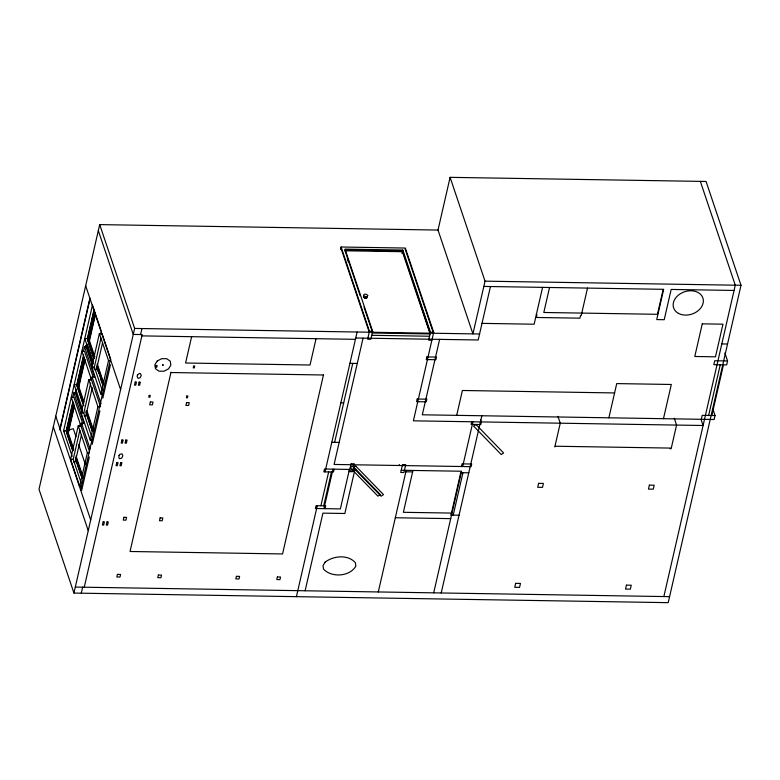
<?xml version="1.0" encoding="UTF-8"?>
<svg xmlns="http://www.w3.org/2000/svg" width="780" height="780" viewBox="0 0 780 780"><rect width="100%" height="100%" fill="white"/><g stroke="black" fill="none" stroke-linecap="round" stroke-linejoin="round"><path stroke-width="1.17" d="M438.009 230.061L99.704 224.611L39 489.265L73.934 593.073L668.207 602.657L741 285.285L706.066 181.467L450.099 177.343L438.009 230.061L472.943 333.879L485.033 281.161L450.099 177.343M59.982 428.707L89.895 298.301M59.953 429.994L90.148 298.34M72.179 456.261L63.609 430.804L92.518 304.873M64.389 431.096L64.243 431.75L63.755 430.306M72.803 397.507L73.876 392.808L75.523 392.837L82.066 412.259M83.382 351.37L84.464 346.671L86.102 346.7L92.264 364.981M72.949 450.772L66.251 430.843L72.862 401.993M83.909 405.746L76.83 384.706L83.713 354.695M94.117 358.498L87.409 338.569L94.029 309.719M66.797 429.409L72.784 403.289M74.968 393.783L76.04 389.103M82.553 402.665L76.83 385.651L83.372 357.152M85.546 347.646L86.093 345.277L87.077 345.286L87.34 344.136L93.161 361.413M87.682 338.325L91.231 322.891M91.767 320.512L93.678 312.205M73.369 402.226L66.641 431.574L72.793 449.855M83.684 357.26L77.22 385.437L83.372 403.718M94.536 309.952L87.808 339.3L93.961 357.581M66.973 432.959L73.778 403.299M84.357 357.162L77.552 386.822L78.868 386.841L83.909 401.817M88.14 340.685L88.403 339.534L87.409 339.514M67.382 432.237L73.651 404.918M77.961 386.1L84.503 357.601M88.549 339.963L94.809 312.653M69.137 427.518L74.022 406.204M78.361 387.27L80.262 378.982M80.808 376.613L84.337 361.228M89.222 339.914L91.123 331.627M91.669 329.257L92.752 324.529M93.298 322.159L94.926 315.052M68.289 432.978L74.548 405.707M78.868 386.841L85.127 359.57M95.433 314.623L89.456 340.704L94.877 356.831M81.432 486.349L79.677 486.32L70.57 459.264L78.244 425.792L80.886 425.831L89.603 451.756M92.011 440.212L90.256 440.183L81.149 413.127L88.832 379.655L91.465 379.694L100.191 405.619M103.477 394.085L100.835 394.046L91.738 366.99L99.411 333.518L102.043 333.557L110.77 359.492M79.706 426.212L80.233 423.901L71.292 397.332L73.924 397.371L82.865 423.94M90.285 380.075L90.811 377.764L81.871 351.195L84.503 351.234L93.073 376.701M100.864 333.938L101.4 331.627M81.169 482.976L73.203 459.303L79.823 430.453M80.886 425.831L81.49 423.199L84.123 423.248L73.876 392.808M91.757 436.839L83.791 413.166L90.665 383.156M91.465 379.694L92.069 377.062L94.702 377.11L84.464 346.671M93.97 368.784L100.99 338.179M81.432 434.986L75.241 461.974L73.476 461.955M92.284 387.67L85.819 415.847L84.064 415.818M102.59 342.712L96.398 369.71L94.643 369.681M79.677 486.32L87.35 452.848L78.244 425.792M90.256 440.183L97.929 406.712L88.832 379.655M100.835 394.046L108.517 360.575L99.411 333.518M80.545 489.811L110.458 359.404M81.646 490.464L89.32 456.992M92.225 444.327L99.898 410.855M102.804 398.19L110.487 364.718M73.934 593.073L134.638 328.429L99.704 224.611M81.266 593.19L82.641 587.184M140.585 334.552L141.97 328.546M84.25 587.213L142.194 334.571L133.263 334.435L98.319 230.617M323.524 374.731L282.565 553.946L130.036 551.489L170.995 372.274M191.626 336.687L185.591 363.012L310.021 365.011L316.056 338.695M340.577 249.317L341.104 247.016L405.327 248.05L433.69 332.339L413.39 420.829L703.092 425.5L701.152 419.738M296.41 596.661L317.275 505.703M325.036 471.861L357.113 332.007M334.63 442.338L352.735 363.392M320.892 505.762L328.653 471.919M323.7 505.801L331.461 471.968M305.116 590.772L322.93 513.142L344.838 513.493L354.919 469.521M323.953 508.638L333.011 469.16M363.061 338.14L334.094 464.451L471.101 466.664L471.705 464.032L462.062 463.876L461.467 466.508M325.055 508.658L325.709 505.84L316.075 505.684L315.422 508.501L340.373 508.901L349.43 469.423M334.113 469.18L333.469 471.998L323.837 471.841L324.48 469.024L349.849 469.433M341.104 247.016L369.466 331.305L367.653 339.202L370.87 339.251L372.674 331.354L345.004 249.122L402.802 250.058L430.482 332.29L428.668 340.187L431.876 340.236M402.031 253.441L402.802 250.058M399.097 465.504L399.321 464.519M378.3 591.952L406.195 470.34M439.618 339.368L422.311 414.794L714.139 419.503L715.045 415.555L712.735 408.681M412.961 470.457L403.367 512.304L451.99 513.084M456.69 415.35L462.394 390.488L614.582 392.935M490.454 286.533L478.198 339.992L355.738 338.013M471.724 421.765L471.12 424.398L480.753 424.554L481.357 421.921L480.577 419.62M433.69 592.849L461.584 471.237L401.222 470.262M462.667 466.528L472.933 421.785M441.207 592.966L481.855 415.76M542.578 287.372L534.134 324.217L482.011 323.369M549.51 287.606L543.806 312.478L657.462 314.311L663.166 289.439M587.515 288.093L581.217 315.549L580.534 315.539L579.93 318.172L536.357 317.47L536.962 314.837L536.289 314.827M608.878 417.807L616.726 383.594L671.317 384.472L663.468 418.685M701.298 419.289L702.205 415.35L715.045 415.555M663.858 596.554L735.277 285.197L700.342 181.379M708.62 415.447L720.242 364.786M711.838 415.496L723.45 364.845M727.574 360.945L726.667 364.894L713.817 364.689L714.724 360.74L727.574 360.945L724.883 352.96M367.409 297.151L366.649 298.116L364.923 298.126L363.519 297.17M68.299 430.95L69.8 429.634L73.31 428.707L76.011 436.722M364.942 298.038L366.668 298.028M344.799 250.029L402.597 250.965L430.267 333.187M344.623 250.77L402.431 251.706L430.102 333.938L372.304 333.002M485.033 281.161L741 285.285M483.834 286.426L663.663 289.322L656.721 319.585L664.219 319.702L671.161 289.439L734.068 290.452M369.466 331.305L372.674 331.354M430.482 332.29L433.69 332.339M134.638 328.429L479.573 333.986M371.777 335.302L429.575 336.238M721.812 343.921L727.535 344.009M141.892 335.887L355.436 339.329M87.409 338.569L84.776 338.53L93.376 363.997M349.927 363.344L357.26 363.46M108.517 360.575L110.272 360.604M91.738 366.99L94.37 367.029L102.336 390.702M171.083 372.538L323.612 374.995M90.811 377.764L92.566 377.793M76.83 384.706L74.197 384.667L82.388 409.022M76.83 385.651L77.815 385.671L83.733 403.231M76.498 391.423L75.514 391.414L82.378 411.82M340.87 402.821L343.688 402.87M97.929 406.712L100.571 406.75M81.149 413.127L83.791 413.166M80.233 423.901L81.988 423.93M63.609 430.804L66.251 430.843M66.251 431.788L67.236 431.808L73.34 449.953M331.822 442.299L339.144 442.416M87.35 452.848L89.105 452.878M70.57 459.264L73.203 459.303M351.985 469.472L355.953 469.531M349.099 470.876L354.588 470.964M405.863 471.793L412.63 471.9M468.77 472.807L460.736 472.67L451.006 515.112L459.03 515.239M460.697 472.836L462.91 472.875L453.248 514.985L451.045 514.946M395.323 517.745L450.713 518.632M75.319 587.067L669.581 596.651M365.04 298.009L364.562 297.356M353.418 470.944L350.249 467.688L352.609 466.089L380.269 494.549L377.91 496.148L354.373 471.929M674.271 418.216L676.572 425.071L671.141 448.753L670.215 448.744L670.371 448.081L555.896 446.238L554.814 446.881L560.255 423.199L557.944 416.344M405.122 248.957L433.095 332.085M345.179 251.17L360.175 295.708M364.016 307.135L372.089 331.12M347.315 258.765L348.475 262.187M340.899 247.923L369.262 332.202M92.449 305.058L101.02 330.525M85.673 285.773L120.608 389.581M97.207 363.743L103.798 383.321M88.403 339.534L94.507 357.679M97.003 365.089L103.282 383.76M97.032 366.727L103.184 385.008M97.052 367.175L102.092 382.151M87.799 340.645L93.522 357.659M96.954 367.868L98.865 373.532M100.386 378.066L102.297 383.74M86.093 345.277L92.576 364.552M101.644 393.071L102.648 395.84M92.069 377.062L101.069 403.825M87.009 411.031L93.21 429.458M86.21 410.611L93.083 431.028M86.063 411.713L92.606 431.145M86.083 412.162L91.894 429.439M86.375 414.005L92.098 431.008M91.065 439.208L92.059 441.977M81.49 423.199L90.119 448.841M78.702 444.746L85.264 464.217M68.045 432.256L73.72 449.104M76.04 456.017L82.631 475.595M76.011 457.889L82.124 476.024M75.484 457.85L82.407 478.423M66.632 432.919L72.355 449.933M75.407 459.001L81.13 476.014M80.477 485.345L81.608 488.69M55.76 416.169L90.704 519.987M53.313 426.855L88.247 530.673M363.49 296.078L363.5 297.258M103.155 521.869L102.424 525.028L103.672 525.047L104.393 521.888L103.155 521.869M116.766 462.53L116.035 465.689L117.273 465.709L118.004 462.55L116.766 462.53M121.933 439.988L121.222 443.079L122.46 443.098L123.172 440.017L121.933 439.988M135.223 382.054L134.511 385.144L135.749 385.164L136.461 382.073L135.223 382.054M107.045 521.927L106.324 525.086L107.562 525.106L108.284 521.947L107.045 521.927M120.656 462.598L119.935 465.757L121.173 465.777L121.894 462.618L120.656 462.598M125.824 440.056L125.112 443.137L126.36 443.157L127.062 440.076L125.824 440.056M139.113 382.122L138.401 385.203L139.649 385.223L140.351 382.142L139.113 382.122M149.204 395.421L148.795 397.176L149.877 397.195L150.277 395.44L149.204 395.421M156.068 365.498L155.659 367.263L156.731 367.273L157.141 365.518L156.068 365.498M123.903 517.306L123.25 520.114L125.941 520.163L126.584 517.345L123.903 517.306M150.345 402.012L149.692 404.83L152.383 404.869L153.026 402.061L150.345 402.012M117.429 574.402L116.834 576.986L119.993 577.044L120.588 574.45L117.429 574.402M186.791 396.026L186.381 397.781L187.453 397.8L187.863 396.045L186.791 396.026M193.645 366.103L193.245 367.868L194.317 367.877L194.727 366.122L193.645 366.103M160.124 517.891L159.481 520.699L162.172 520.748L162.815 517.93L160.124 517.891M186.566 402.597L185.923 405.415L188.614 405.454L189.257 402.646L186.566 402.597M158.369 575.055L157.774 577.649L160.934 577.697L161.528 575.114L158.369 575.055M236.438 576.322L235.843 578.906L239.002 578.955L239.596 576.371L236.438 576.322M277.378 576.976L276.783 579.569L279.942 579.618L280.537 577.024L277.378 576.976M351.156 463.739L349.343 471.637L352.55 471.685L354.364 463.788L351.156 463.739M417.183 399.038L416.578 401.671L426.212 401.827L426.816 399.194L417.183 399.038M426.845 356.928L426.241 359.56L435.874 359.716L436.478 357.084L426.845 356.928M402.529 464.568L400.725 472.465L403.933 472.514L405.746 464.617L402.529 464.568M515.648 583.352L514.751 587.301L519.568 587.379L520.465 583.43L515.648 583.352M538.59 483.356L537.683 487.295L542.5 487.373L543.407 483.434L538.59 483.356M626.438 585.136L625.531 589.085L630.347 589.163L631.254 585.215L626.438 585.136M649.379 485.14L648.472 489.089L653.289 489.167L654.196 485.219L649.379 485.14M702.273 323.846L694.785 356.479L715.475 356.811L722.962 324.178L702.273 323.846M137.456 375.131L137.114 376.428L138.041 378.3L140.127 377.803L141.297 375.433L140.361 373.552L139.337 373.474L137.456 375.131M119.038 455.442L118.891 457.957L119.603 458.689L121.699 458.172L122.869 455.744L121.953 453.814L119.857 454.331L119.038 455.442M162.572 364.543L162.757 365.43L163.4 365.079L162.572 364.543M325.065 562.195L323.027 565.597L323.495 569.049C331.49 577.912 349.849 576.703 355.846 566.134L355.378 562.682C347.919 554.258 333.392 555.721 325.065 562.195M157.248 360.965L154.82 364.806L155.474 368.696L158.935 371.153L163.897 371.231L168.46 368.911L170.878 365.069L170.235 361.179L166.764 358.722L161.811 358.644L157.248 360.965M367.75 295.659L367.01 296.536L365.284 296.546L363.87 295.678L363.831 294.587L365.196 294.099L366.941 294.567L367.75 295.659M355.816 466.138L353.457 467.737L381.118 496.197L383.477 494.608L355.816 466.138M475.936 424.476L473.577 426.075L501.238 454.535L503.597 452.946L475.936 424.476M678.405 313.346A15.444 11.749 -18.6 0 0 703.102 303.166A15.444 11.749 -18.6 0 0 683.241 292.266A15.444 11.749 -18.6 0 0 678.405 313.346"/></g></svg>
